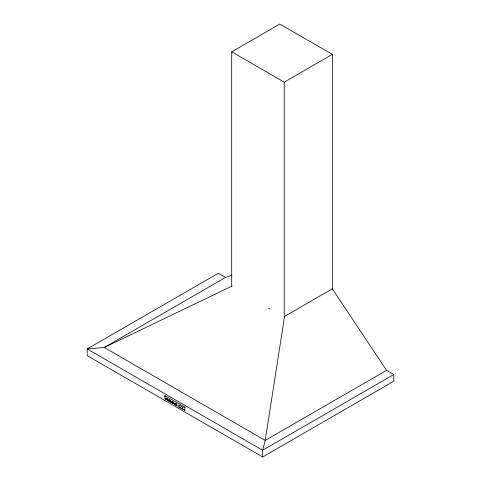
<?xml version="1.0" encoding="UTF-8"?>
<svg xmlns="http://www.w3.org/2000/svg" width="481" height="481" viewBox="0 0 481 481"><rect width="100%" height="100%" fill="white"/><g stroke="black" fill="none" stroke-linecap="round" stroke-linejoin="round"><path stroke-width="0.72" d="M164.947 398.875L164.947 395.641L184.896 407.154L184.896 410.269L183.724 409.716M183.724 407.702L184.896 407.154M231.704 287.001L231.704 51.834L279.822 24.05L332.341 54.371L332.341 289.544M231.704 51.834L284.223 82.155L332.341 54.371M231.92 275.192L225.583 277.405L104.233 347.468L87.193 348.953L87.193 355.651L262.65 456.95L393.807 381.229L393.807 374.531L386.574 370.352L332.341 288.81L284.542 316.408L265.223 440.416L262.65 450.252L262.65 456.95M386.574 370.352L265.223 440.416L104.233 347.468L232.022 286.087M393.807 374.531L262.65 450.252L87.193 348.953L218.35 273.232L225.583 277.405M268.657 308.339L269.955 309.091M165.59 399.116L184.896 410.269M164.947 395.641L164.947 396.861M284.223 82.155L284.223 317.322M173.31 403.373A0.83 0.481 60 0 0 173.9 403.036A0.83 0.481 60 0 0 173.31 402.02L172.432 401.509A0.83 0.481 60 0 0 171.921 402.23M176.244 405.068A0.83 0.481 60 0 0 176.834 404.725A0.83 0.481 60 0 0 176.244 403.709L175.367 403.204A0.83 0.481 60 0 0 174.856 403.926M175.367 404.557A0.83 0.481 60 0 1 175.072 404.299M169.498 401.172A0.83 0.481 60 0 1 169.204 400.913M168.987 400.541A0.83 0.481 60 0 1 169.498 399.813L170.376 400.324A0.83 0.481 60 0 1 170.965 401.34A0.83 0.481 60 0 1 170.376 401.677M167.442 399.988A0.83 0.481 60 0 0 168.031 399.645A0.83 0.481 60 0 0 167.442 398.629L166.564 398.124A0.83 0.481 60 0 0 165.993 398.298A0.83 0.481 60 0 0 166.27 399.218M182.72 407.148L178.872 404.93L178.872 406.95L182.72 409.169L182.72 407.148M167.154 398.797L166.27 398.292A0.83 0.481 60 0 0 165.686 398.629A0.83 0.481 60 0 0 166.27 399.645L167.154 400.156A0.83 0.481 60 0 0 167.737 399.813A0.83 0.481 60 0 0 167.154 398.797M170.088 400.493L169.204 399.982A0.83 0.481 60 0 0 168.621 400.324A0.83 0.481 60 0 0 169.204 401.34L170.088 401.845A0.83 0.481 60 0 0 170.671 401.509A0.83 0.481 60 0 0 170.088 400.493M173.022 402.188L172.138 401.677A0.83 0.481 60 0 0 171.555 402.02A0.83 0.481 60 0 0 172.138 403.036L173.022 403.541A0.83 0.481 60 0 0 173.605 403.204A0.83 0.481 60 0 0 173.022 402.188M175.956 403.878L175.072 403.373A0.83 0.481 60 0 0 174.489 403.709A0.83 0.481 60 0 0 175.072 404.725L175.956 405.236A0.83 0.481 60 0 0 176.539 404.894A0.83 0.481 60 0 0 175.956 403.878"/></g></svg>
